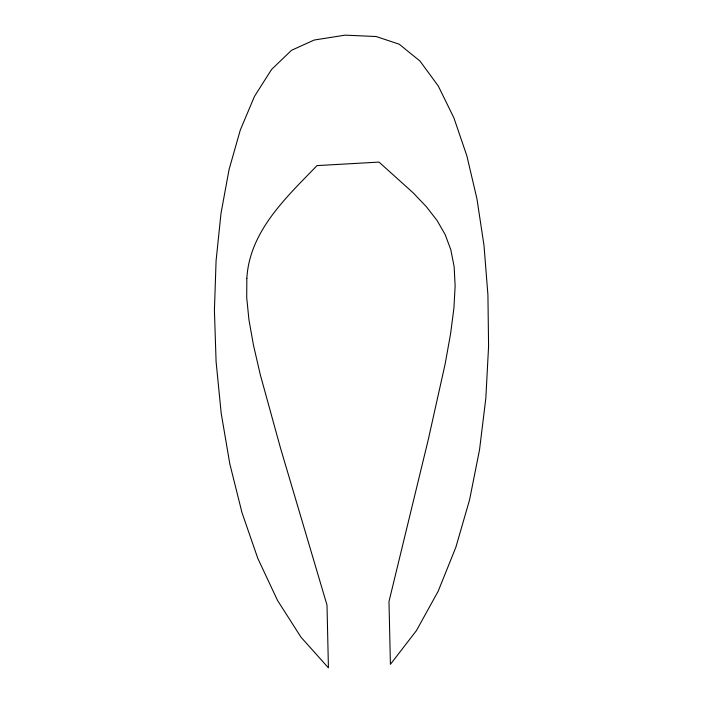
<?xml version="1.0" encoding="UTF-8"?>
<svg xmlns="http://www.w3.org/2000/svg" width="703" height="703" viewBox="0 0 703 703"><rect width="100%" height="100%" fill="white"/><g stroke="black" fill="none" stroke-linecap="round" stroke-linejoin="round"><path stroke-width="1.05" d="M246.85 278.344L246.709 297.65L248.932 319.698L253.467 345.129L260.268 374.594L280.541 448.215L327 605.072L328.424 667.85L300.998 637.199L277.509 600.397L257.869 558.525L241.99 512.636L229.793 463.813L221.181 413.136L216.093 361.667L214.415 310.48L216.085 260.655L221.014 213.264L229.108 169.37L240.294 130.055L254.468 96.39L271.569 69.456L291.499 50.308L314.179 40.036L345.103 35.15L376.167 36.53L399.251 44.219L419.999 61.064L438.277 86.003L453.945 117.981L466.88 155.925L476.942 198.791L484.007 245.505L487.926 295.014L488.585 346.263L485.835 398.17L479.543 449.692L469.586 499.771L455.834 547.329L438.136 591.32L416.378 630.679L390.411 664.344L388.987 601.566L428.224 439.867L445.104 364.145L450.553 333.987L453.918 308.107L455.14 285.875L454.129 266.63L450.825 249.75L445.166 234.582L437.073 220.496L426.475 206.84L413.32 192.982L379.014 162.094L317.027 165.6C286.358 197.315 249.512 231.234 246.85 278.344"/></g></svg>
